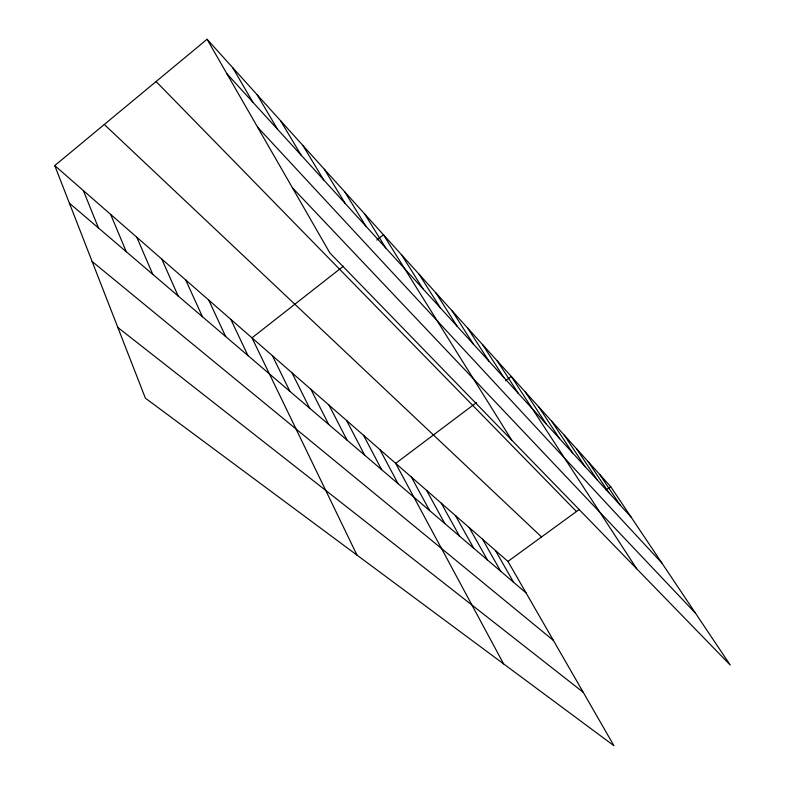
<?xml version="1.0" encoding="UTF-8"?>
<svg xmlns="http://www.w3.org/2000/svg" width="785" height="785" viewBox="0 0 785 785"><rect width="100%" height="100%" fill="white"/><g stroke="black" fill="none" stroke-linecap="round" stroke-linejoin="round"><path stroke-width="1.18" d="M54.754 165.586L507.944 561.412L613.978 745.75L145.372 398.142L54.754 165.586L207.063 39.25L610.681 486.612L730.246 665.052L329.867 252.947L207.063 39.25M343.369 266.213L251.985 337.844L357.018 555.152M376.771 240.033L383.472 234.784L511.712 440.12M476.573 402.519L395.679 463.356L503.617 663.894M505.481 380.784L511.27 376.427L636.694 568.752M507.944 561.412L579.32 509.445M605.922 490.075L610.681 486.612M117.819 327.433L583.216 692.272M92.11 261.464L553.376 640.403M69.414 203.197L526.078 592.93M104.307 124.481L541.542 536.95M156.087 81.532L576.475 511.516M292.422 187.782L695.52 613.222M257.568 127.131L661.873 563.002M226.855 73.692L631.101 517.08M599.632 474.366L620.15 505.079M588.22 461.717L608.846 492.676M576.445 448.657L597.169 479.861M564.278 435.175L585.09 466.614M551.688 421.231L572.599 452.916M538.677 406.807L559.666 438.727M525.214 391.882L546.272 424.037M497.258 360.894L518.434 393.511M482.746 344.811L503.97 377.634M467.703 328.13L488.957 361.178M452.101 310.85L473.384 344.095M435.92 292.903L457.204 326.344M419.111 274.279L440.385 307.897M401.645 254.919L422.899 288.713M364.574 213.824L385.71 247.932M344.88 192.001L365.928 226.237M324.352 169.246L345.282 203.59M302.932 145.51L323.714 179.932M280.559 120.713L301.155 155.194M257.176 94.789L277.547 129.299M232.694 67.667L252.809 102.158M495.443 550.491L513.606 582.293M482.539 539.226L500.742 571.313M469.224 527.589L487.456 559.97M455.477 515.588L473.728 548.254M441.278 503.175L459.529 536.135M426.589 490.35L444.84 523.595M411.399 477.084L429.64 510.623M379.891 449.56L398.064 483.678M363.543 435.283L381.657 469.685M346.607 420.495L364.662 455.172M329.062 405.168L347.029 440.13M310.86 389.272L328.729 424.508M291.981 372.777L309.712 408.278M272.366 355.654L289.95 391.421M230.78 319.328L247.991 355.605M208.722 300.066L225.688 336.579M185.731 279.99L202.432 316.728M161.769 259.06L178.166 296.014M136.767 237.217L152.8 274.367M110.646 214.403L126.277 251.73M83.338 190.549L98.508 228.033"/></g></svg>
